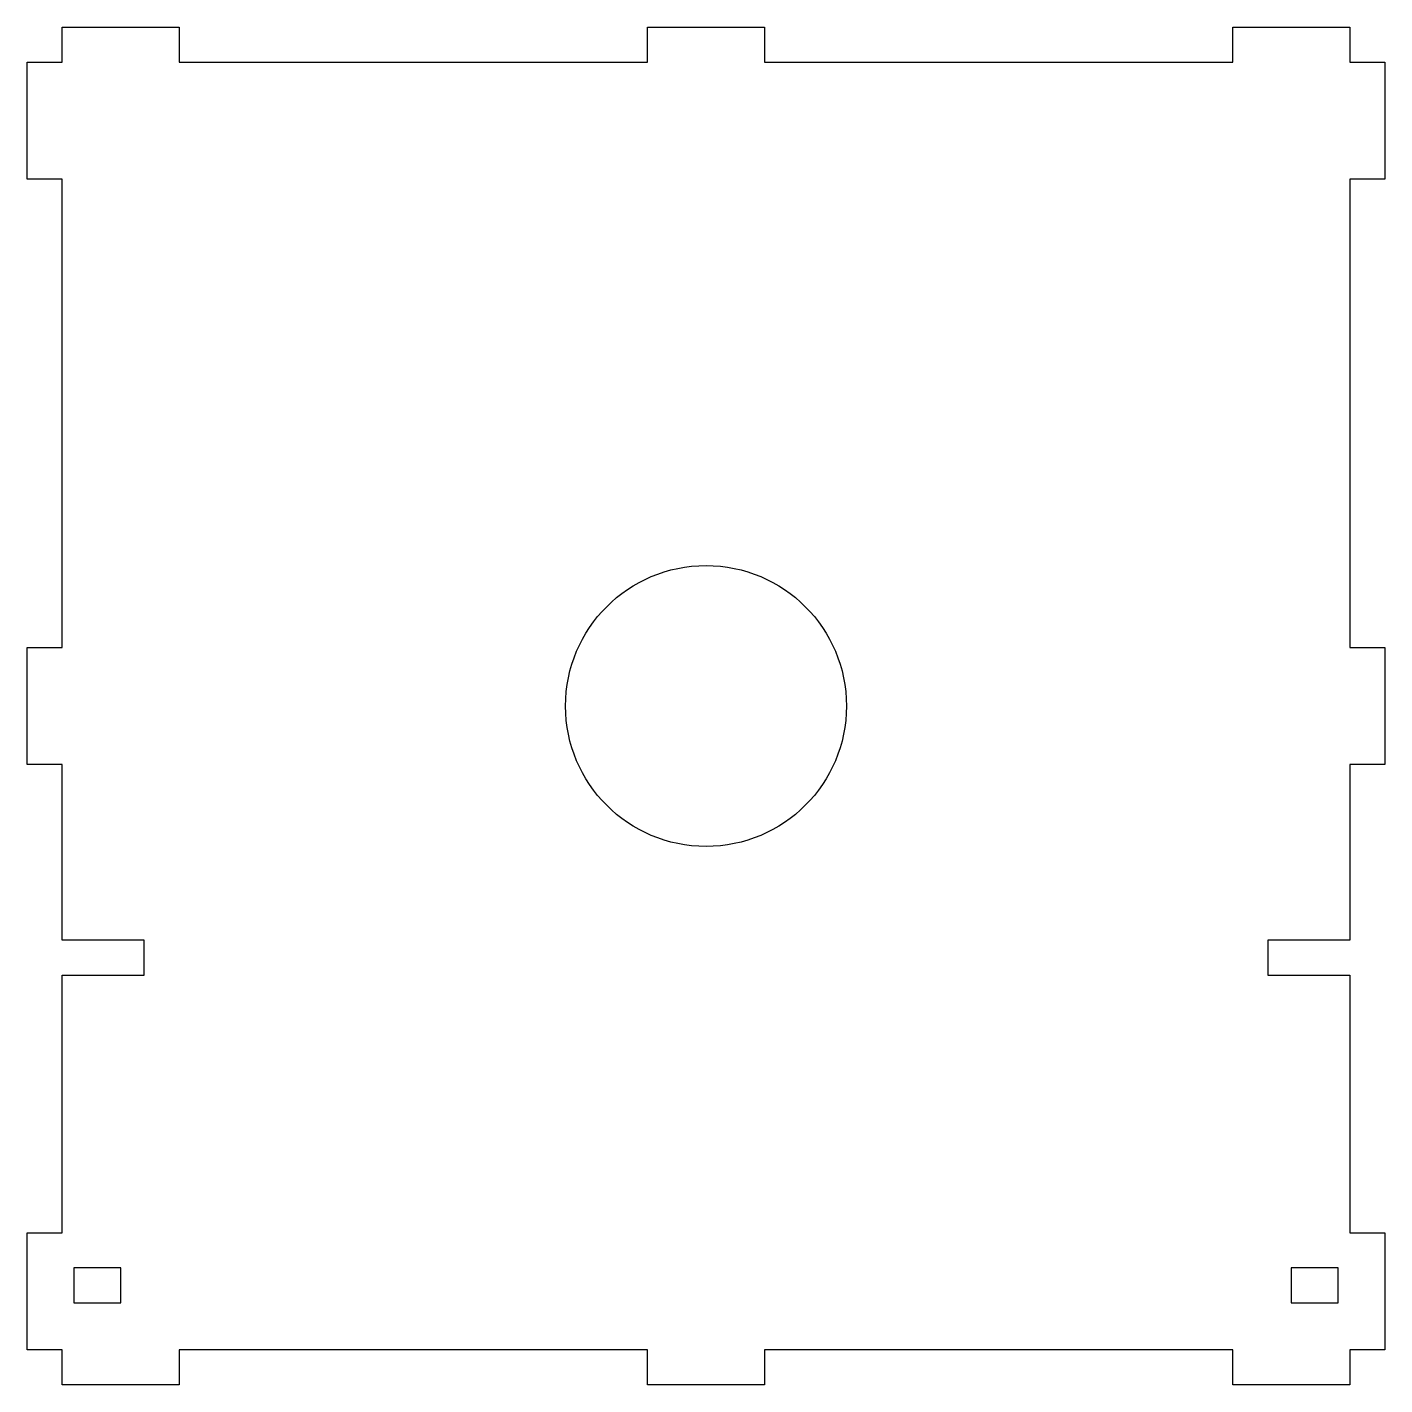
# Model space of a CAD drawing. Header units: millimetres. Extents: x -58 to 58, y -58 to 58.
import ezdxf

# ---------------------------------------------------------------- set-up
doc = ezdxf.new("R2010")
doc.units = ezdxf.units.MM
doc.layers.get('0').update_dxf_attribs({"linetype": 'CONTINUOUS'})

msp = doc.modelspace()

# ---------------------------------------------------------------- linework, layer by layer
for points in [[(-55, -23), (-48, -23), (-48, -20), (-55, -20), (-55, -5), (-58, -5), (-58, 5), (-55, 5), (-55, 45), (-58, 45), (-58, 55), (-55, 55), (-55, 58), (-45, 58), (-45, 55), (-5, 55), (-5, 58), (5, 58), (5, 55), (45, 55), (45, 58), (55, 58), (55, 55), (58, 55), (58, 45), (55, 45), (55, 5), (58, 5), (58, -5), (55, -5), (55, -20), (48, -20), (48, -23), (55, -23), (55, -45), (58, -45), (58, -55), (55, -55), (55, -58), (45, -58), (45, -55), (5, -55), (5, -58), (-5, -58), (-5, -55), (-45, -55), (-45, -58), (-55, -58), (-55, -55), (-58, -55), (-58, -45), (-55, -45)], [(-50, -51), (-50, -48), (-54, -48), (-54, -51)], [(54, -48), (50, -48), (50, -51), (54, -51)]]:
    msp.add_lwpolyline(points, close=True)
msp.add_circle((0, 0), 12)

doc.saveas('drawing.dxf')
